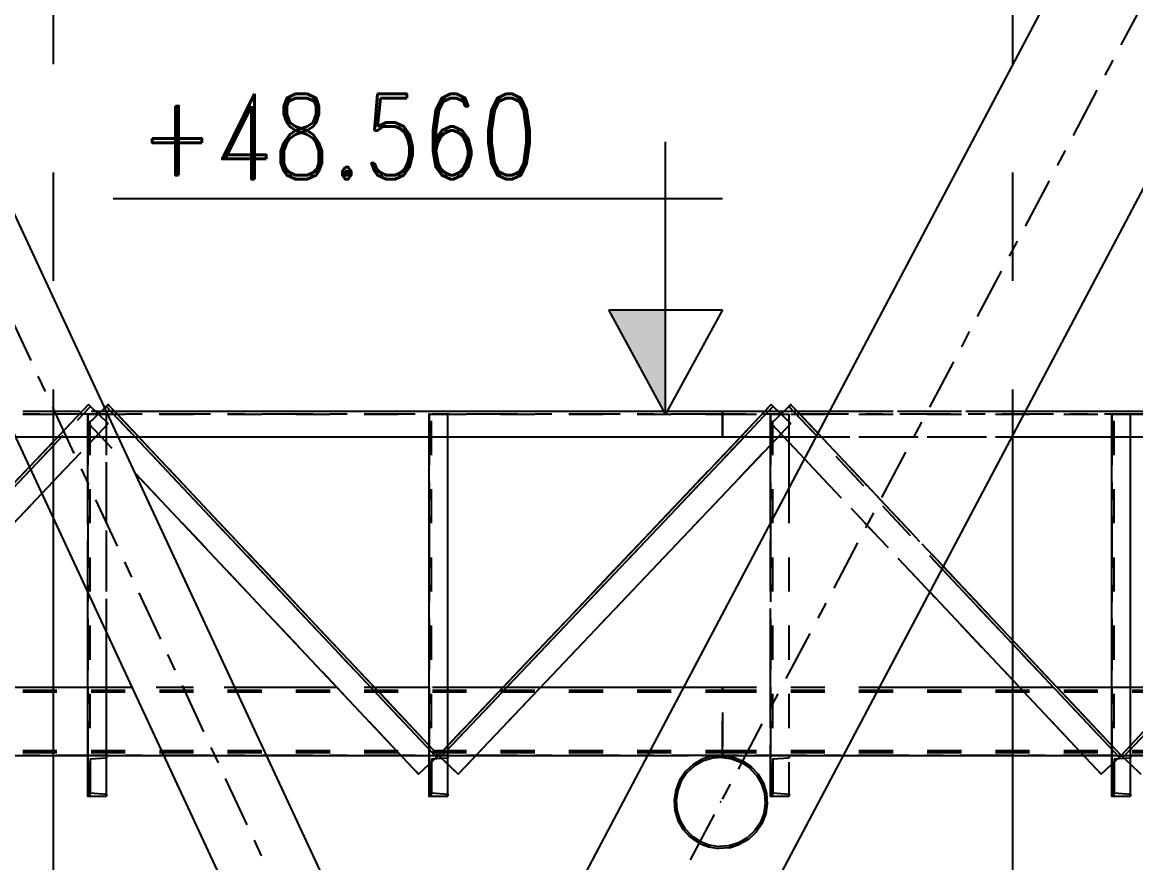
# Model space of a CAD drawing. Header units: millimetres. Extents: x 2368 to 8313, y 7493 to 11698.
# Drawn here: x 6092.7 to 6158, y 11267.1 to 11316.4 of the extents above; entities that cross this region are included whole.
import ezdxf
from ezdxf.enums import TextEntityAlignment as Align

# ---------------------------------------------------------------- set-up
doc = ezdxf.new("R2010")
doc.units = ezdxf.units.MM
for name, pattern in [('CENTER', [50.8, 31.75, -6.35, 6.35, -6.35]), ('XKITLINE00', [0]), ('XKITLINE02', [4, 2, -2]), ('XKITLINE03', [6, 3, -1, 1, -1])]:
    doc.linetypes.add(name, pattern=pattern)
doc.layers.add('3', color=120, linetype='Continuous')
doc.styles.add('ROMAND', font='romand.shx')
doc.styles.add('ROMANS', font='romans.shx')
doc.dimstyles.new('MD300', dxfattribs={"dimtxt": 2.5, "dimasz": 2.5, "dimexe": 1, "dimexo": 1, "dimgap": 0.5, "dimtad": 1, "dimdec": 1, "dimlfac": 50, "dimrnd": 0.5, "dimdsep": 46, "dimtxsty": 'ROMANS', "dimcen": 1, "dimclrd": 146, "dimclre": 146, "dimclrt": 30, "dimadec": 1, "dimazin": 2, "dimtfac": 1, "dimtdec": 1, "dimtmove": 0, "dimatfit": 1, "dimfxl": 1, "dimtolj": 1, "dimtzin": 0, "dimlwd": -1, "dimlwe": -1, "dimarcsym": 0})

# ---------------------------------------------------------------- blocks, each defined once
blk = doc.blocks.new('*D37')
at = {"color": 146, "transparency": 16777216}
for p, q in [((6544.584, 11276.27), (6544.584, 10979.265)), ((5216.588, 11053.98), (5216.588, 10979.265)), ((5219.088, 10980.265), (6542.084, 10980.265))]:
    blk.add_line(p, q, dxfattribs=at)
for points in [[(5219.088, 10980.681), (5219.088, 10979.848), (5216.588, 10980.265)], [(6542.084, 10980.681), (6542.084, 10979.848), (6544.584, 10980.265)]]:
    blk.add_solid(points, dxfattribs=at)
at = {"layer": 'Defpoints', "color": 0, "transparency": 16777216}
for p in [(6544.584, 11277.27), (5216.588, 11054.98), (6544.584, 10980.265)]:
    blk.add_point(p, dxfattribs=at)
at = {"color": 30, "transparency": 16777216, "insert": (5880.586, 10982.015), "char_height": 2.5, "attachment_point": 5, "style": 'ROMANS'}
blk.add_mtext('\\A1;66400', dxfattribs=at)
blk = doc.blocks.new('*D38')
at = {"color": 146, "transparency": 16777216}
for p, q in [((3888.584, 11276.27), (3888.584, 10968.162)), ((6544.588, 11276.271), (6544.588, 10968.162)), ((6542.088, 10969.162), (3891.084, 10969.162))]:
    blk.add_line(p, q, dxfattribs=at)
for points in [[(3891.084, 10969.579), (3891.084, 10968.745), (3888.584, 10969.162)], [(6542.088, 10969.579), (6542.088, 10968.745), (6544.588, 10969.162)]]:
    blk.add_solid(points, dxfattribs=at)
at = {"layer": 'Defpoints', "color": 0, "transparency": 16777216}
for p in [(3888.584, 11277.27), (6544.588, 11277.271), (3888.584, 10969.162)]:
    blk.add_point(p, dxfattribs=at)
at = {"color": 30, "transparency": 16777216, "insert": (5216.586, 10970.912), "char_height": 2.5, "attachment_point": 5, "style": 'ROMANS'}
blk.add_mtext('\\A1;132800', dxfattribs=at)

msp = doc.modelspace()

# ---------------------------------------------------------------- linework, layer by layer
at = {"color": 6, "linetype": 'CENTER'}
for p, q in [((6094.5882, 10907.5139), (6094.5882, 11495.735)), ((6150.7882, 10907.5139), (6150.7882, 11495.735))]:
    msp.add_line(p, q, dxfattribs=at)
at = {"color": 8, "linetype": 'XKITLINE03'}
for p, q in [((6118.5882, 11242.1507), (6036.5882, 11418.2997)), ((6118.5882, 11242.1507), (6036.5882, 11418.2997)), ((6200.5882, 11397.261), (6036.5882, 11087.0404)), ((6200.5881, 11397.261), (6036.5882, 11087.0404))]:
    msp.add_line(p, q, dxfattribs=at)
at = {"color": 8, "linetype": 'XKITLINE00'}
for p, q in [((6050.3035, 11395.2958), (6114.5896, 11257.1991)), ((6045.3498, 11393.0198), (6109.6358, 11254.9231)), ((6181.6603, 11372.3187), (6119.518, 11254.7711)), ((6190.6538, 11367.6076), (6056.3689, 11113.5958))]:
    msp.add_line(p, q, dxfattribs=at)
at = {"color": 1, "linetype": 'XKITLINE03'}
for p, q in [((6077.1383, 11273.4162), (6096.6282, 11293.9667)), ((6096.6282, 11293.9667), (6077.1383, 11273.4162)), ((6097.7909, 11293.9644), (6117.1383, 11273.4162)), ((6117.1383, 11273.4162), (6097.7909, 11293.9644)), ((6117.1383, 11273.4162), (6136.6282, 11293.9667)), ((6136.6282, 11293.9667), (6117.1383, 11273.4162)), ((6137.7909, 11293.9644), (6157.1383, 11273.4162)), ((6157.1383, 11273.4162), (6137.7909, 11293.9644)), ((6176.6282, 11293.9667), (6157.1383, 11273.4162)), ((6133.777, 11293.4162), (5796.7808, 11293.4162)), ((6133.777, 11293.4162), (5796.7808, 11293.4162)), ((6096.5883, 11271.0162), (6096.5883, 11293.4162)), ((6096.5883, 11293.4162), (6096.5883, 11271.0162)), ((6116.5883, 11271.0162), (6116.5883, 11293.4162)), ((6116.5883, 11293.4162), (6116.5883, 11271.0162)), ((6273.1666, 11293.4162), (6133.777, 11293.4162)), ((6136.5883, 11271.0162), (6136.5883, 11293.4162)), ((6136.5883, 11293.4162), (6136.5883, 11271.0162)), ((6156.5883, 11271.0162), (6156.5883, 11293.4162)), ((6156.5883, 11293.4162), (6156.5883, 11271.0162)), ((5796.7808, 11273.4162), (6133.7769, 11273.4162)), ((6133.777, 11273.4162), (5796.7808, 11273.4162)), ((6096.5883, 11273.4162), (6096.5883, 11273.4162)), ((6116.5883, 11273.4162), (6116.5883, 11273.4162)), ((6133.777, 11273.4162), (6270.7113, 11273.4162)), ((6270.7109, 11273.4162), (6133.777, 11273.4162)), ((6136.5883, 11273.4162), (6136.5883, 11273.4162)), ((6156.5883, 11273.4162), (6156.5883, 11273.4162)), ((6133.6747, 11270.6881), (6133.6746, 11270.6881))]:
    msp.add_line(p, q, dxfattribs=at)
at = {"color": 3, "linetype": 'XKITLINE02'}
for p, q in [((6077.1383, 11273.4162), (6096.6282, 11293.9667)), ((6093.1619, 11290.3117), (6096.6282, 11293.9667)), ((6096.626, 11292.8676), (6097.7909, 11293.9644)), ((6096.6282, 11293.9667), (6097.7891, 11292.8657)), ((6096.6282, 11293.9667), (6097.7892, 11292.8657)), ((6097.6744, 11293.8547), (6097.7909, 11293.9644)), ((6097.7909, 11293.9644), (6117.1383, 11273.4162)), ((6117.1383, 11273.4162), (6136.6282, 11293.9667)), ((6136.626, 11292.8676), (6137.7909, 11293.9644)), ((6136.6282, 11293.9667), (6136.7443, 11293.8566)), ((6136.6282, 11293.9667), (6137.7892, 11292.8657)), ((6137.6744, 11293.8547), (6137.7909, 11293.9644)), ((6137.7909, 11293.9644), (6157.1383, 11273.4162)), ((5796.7808, 11293.5862), (6133.777, 11293.5862)), ((5796.7808, 11293.4162), (6133.777, 11293.4162)), ((5796.7808, 11293.4162), (6133.777, 11293.4162)), ((6058.147, 11293.5862), (6097.6509, 11293.5862)), ((6077.2544, 11273.3061), (6096.7443, 11293.8566)), ((6093.2345, 11290.1558), (6096.7443, 11293.8566)), ((6096.5883, 11282.9513), (6096.5883, 11293.4162)), ((6096.5883, 11293.4162), (6097.6883, 11293.4162)), ((6096.5883, 11293.4162), (6097.6883, 11293.4162)), ((6096.5883, 11271.0162), (6096.5883, 11293.4162)), ((6096.626, 11292.8676), (6097.5711, 11293.7575)), ((6096.7283, 11271.0162), (6096.7283, 11293.4162)), ((6096.7283, 11271.0162), (6096.7283, 11293.4162)), ((6097.6744, 11293.8547), (6117.0218, 11273.3065)), ((6097.6883, 11280.5884), (6097.6883, 11293.4162)), ((6097.6883, 11271.0162), (6097.6883, 11293.4162)), ((6097.9272, 11293.5862), (6099.3396, 11292.0862)), ((6098.147, 11293.5862), (6099.5593, 11292.0862)), ((6116.5883, 11292.0862), (6116.5883, 11293.4162)), ((6116.5883, 11293.4162), (6117.6883, 11293.4162)), ((6116.5883, 11293.4162), (6117.6883, 11293.4162)), ((6116.5883, 11271.0162), (6116.5883, 11293.4162)), ((6116.7283, 11271.0162), (6116.7283, 11293.4162)), ((6116.7283, 11271.0162), (6116.7283, 11293.4162)), ((6117.2544, 11273.3061), (6136.7443, 11293.8566)), ((6117.6883, 11292.0862), (6117.6883, 11293.4162)), ((6117.6883, 11271.0162), (6117.6883, 11293.4162)), ((6133.777, 11293.5862), (6169.3082, 11293.5862)), ((6133.777, 11293.5862), (6133.777, 11292.0862)), ((6133.777, 11292.0862), (6133.777, 11293.5862)), ((6133.777, 11292.0862), (6133.777, 11293.5862)), ((6133.777, 11293.5862), (6133.777, 11292.0862)), ((6133.777, 11292.0862), (6133.777, 11293.5862)), ((6133.777, 11293.5862), (6133.777, 11293.5862)), ((6133.777, 11293.5862), (6169.3082, 11293.5862)), ((6133.777, 11292.0862), (6133.777, 11293.5862)), ((6133.777, 11293.4162), (6270.5499, 11293.4162)), ((6133.777, 11293.4162), (6133.777, 11292.0862)), ((6133.777, 11293.4162), (6133.777, 11292.0862)), ((6133.777, 11293.4162), (6133.777, 11292.0862)), ((6133.777, 11293.4162), (6133.777, 11293.4162)), ((6133.777, 11293.4162), (6165.3082, 11293.4162)), ((6133.777, 11293.4162), (6133.777, 11292.0862)), ((6134.8448, 11292.0862), (6136.2673, 11293.5862)), ((6135.0653, 11292.0862), (6136.4879, 11293.5862)), ((6136.5883, 11292.0862), (6136.5883, 11293.4162)), ((6136.5883, 11293.4162), (6137.6883, 11293.4162)), ((6136.5883, 11293.4162), (6137.6883, 11293.4162)), ((6136.5883, 11271.0162), (6136.5883, 11293.4162)), ((6136.626, 11292.8676), (6137.3892, 11293.5862)), ((6136.7283, 11271.0162), (6136.7283, 11293.4162)), ((6136.7283, 11271.0162), (6136.7283, 11293.4162)), ((6137.0294, 11293.5862), (6137.7891, 11292.8657)), ((6137.6744, 11293.8547), (6157.0218, 11273.3065)), ((6137.6883, 11292.0862), (6137.6883, 11293.4162)), ((6137.6883, 11271.0162), (6137.6883, 11293.4162)), ((6137.9272, 11293.5862), (6146.6336, 11284.3395)), ((6138.147, 11293.5862), (6146.7126, 11284.4889)), ((6140.0379, 11293.5862), (6151.5219, 11293.5862)), ((6156.5883, 11292.0862), (6156.5883, 11293.4162)), ((6156.5883, 11293.4162), (6157.6883, 11293.4162)), ((6156.5883, 11293.4162), (6157.6883, 11293.4162)), ((6156.5883, 11271.0162), (6156.5883, 11293.4162)), ((6156.7283, 11271.0162), (6156.7283, 11293.4162)), ((6156.7283, 11271.0162), (6156.7283, 11293.4162)), ((6157.2544, 11273.3061), (6176.7443, 11293.8566)), ((6157.6883, 11293.4162), (6169.0318, 11293.4162)), ((6157.6883, 11292.0862), (6157.6883, 11293.4162)), ((6157.6883, 11271.0162), (6157.6883, 11293.4162)), ((6078.2992, 11272.3152), (6097.7892, 11292.8657)), ((6093.8879, 11288.7521), (6097.7891, 11292.8657)), ((6096.626, 11292.8676), (6099.3147, 11290.012)), ((6096.626, 11292.8676), (6115.9734, 11272.3194)), ((6118.2992, 11272.3152), (6137.7892, 11292.8657)), ((6136.5883, 11291.5995), (6137.7891, 11292.8657)), ((6136.626, 11292.8676), (6137.6883, 11291.7394)), ((6136.626, 11292.8676), (6155.9734, 11272.3194)), ((5796.7808, 11292.0862), (6133.777, 11292.0862)), ((5934.8447, 11292.0862), (6098.3491, 11292.0862)), ((6133.777, 11292.0862), (6270.5621, 11292.0862)), ((6133.777, 11292.0862), (6169.3082, 11292.0862)), ((6133.777, 11292.0862), (6169.3082, 11292.0862)), ((6139.2449, 11292.0862), (6150.729, 11292.0862)), ((6138.5677, 11290.8053), (6145.9224, 11282.9942)), ((6137.6883, 11271.0162), (6137.6883, 11289.1417)), ((6136.5883, 11271.0162), (6136.5883, 11287.0609)), ((5796.7808, 11277.4162), (6133.777, 11277.4162)), ((5796.7808, 11277.2462), (6133.7769, 11277.2462)), ((5796.7808, 11277.2462), (6133.777, 11277.2462)), ((5796.7808, 11277.1398), (6133.7769, 11277.1398)), ((5796.7808, 11277.1398), (6133.777, 11277.1398)), ((6080.9318, 11277.4162), (6097.6883, 11277.4162)), ((6096.5883, 11277.4162), (6105.1782, 11277.4162)), ((6105.1782, 11277.4162), (6113.372, 11277.4162)), ((6113.372, 11277.4162), (6117.6883, 11277.4162)), ((6117.6883, 11277.4162), (6123.137, 11277.4162)), ((6123.137, 11277.4162), (6133.7769, 11277.4162)), ((6133.7769, 11273.4162), (6133.7769, 11277.4162)), ((6133.777, 11273.4162), (6133.777, 11277.4162)), ((6133.777, 11277.4162), (6157.6883, 11277.4162)), ((6133.777, 11277.4162), (6142.9736, 11277.4162)), ((6133.777, 11277.4162), (6270.7109, 11277.4162)), ((6133.777, 11277.4162), (6133.777, 11277.2462)), ((6133.777, 11273.4162), (6133.777, 11277.4162)), ((6133.777, 11277.1398), (6133.777, 11277.4162)), ((6133.777, 11273.4162), (6133.777, 11277.4162)), ((6133.777, 11277.2462), (6270.7113, 11277.2462)), ((6133.777, 11277.2462), (6270.7109, 11277.2462)), ((6133.777, 11277.2462), (6133.777, 11277.1398)), ((6133.777, 11277.1398), (6270.7113, 11277.1398)), ((6133.777, 11277.1398), (6270.7109, 11277.1398)), ((6151.1744, 11277.4162), (6153.372, 11277.4162)), ((6156.5883, 11277.4162), (6192.7835, 11277.4162)), ((6157.1383, 11273.4162), (6160.9319, 11277.4162)), ((6133.7769, 11275.9348), (6133.7769, 11273.4162)), ((6133.777, 11275.9349), (6133.777, 11273.4162)), ((5796.7808, 11273.6926), (6133.7769, 11273.6926)), ((5796.7808, 11273.6926), (6133.777, 11273.6926)), ((6116.5883, 11273.7669), (6116.5883, 11274.0003)), ((6117.6883, 11273.7636), (6117.6883, 11273.9961)), ((6133.777, 11273.6926), (6270.7113, 11273.6926)), ((6133.777, 11273.6926), (6270.7109, 11273.6926)), ((6133.777, 11273.6926), (6133.777, 11273.5862)), ((6156.5883, 11273.7669), (6156.5883, 11274.0003)), ((5796.7808, 11273.5862), (6133.7769, 11273.5862)), ((5796.7808, 11273.5862), (6133.777, 11273.5862)), ((5796.7808, 11273.4162), (6133.777, 11273.4162)), ((5816.5883, 11273.4162), (6133.7769, 11273.4162)), ((6096.5883, 11273.4162), (6097.6883, 11273.4162)), ((6096.5883, 11273.4162), (6097.6883, 11273.4162)), ((6096.5883, 11273.4162), (6096.5883, 11271.0162)), ((6096.5883, 11273.4162), (6096.5883, 11271.0162)), ((6096.7283, 11273.2034), (6097.6883, 11273.2802)), ((6096.7283, 11273.2034), (6096.7283, 11271.229)), ((6096.7283, 11273.2034), (6096.7283, 11271.229)), ((6097.6883, 11273.4162), (6097.6883, 11273.2802)), ((6097.6883, 11273.4162), (6097.6883, 11273.2802)), ((6101.027, 11273.4162), (6107.0403, 11273.4162)), ((6114.9406, 11273.4162), (6119.3434, 11273.4162)), ((6115.9734, 11272.3194), (6117.1383, 11273.4162)), ((6116.5883, 11272.8983), (6117.1383, 11273.4162)), ((6116.5883, 11273.4162), (6117.6883, 11273.4162)), ((6116.5883, 11273.4162), (6116.5883, 11271.0162)), ((6116.5883, 11273.4162), (6116.5883, 11271.0162)), ((6116.7283, 11273.2034), (6117.6883, 11273.2802)), ((6116.7283, 11273.2034), (6116.7283, 11271.229)), ((6116.7283, 11273.2034), (6116.7283, 11271.229)), ((6117.1383, 11273.4162), (6118.2992, 11272.3152)), ((6117.2544, 11273.3061), (6117.6883, 11272.8946)), ((6117.6883, 11273.4162), (6117.6883, 11273.2802)), ((6117.6883, 11273.4162), (6117.6883, 11273.2802)), ((6132.5832, 11273.1904), (6132.0537, 11272.8848)), ((6132.5832, 11273.1904), (6132.0538, 11272.8848)), ((6132.6312, 11273.0804), (6132.125, 11272.7883)), ((6132.6312, 11273.0804), (6132.125, 11272.7883)), ((6133.1674, 11273.3706), (6132.5832, 11273.1904)), ((6133.1674, 11273.3706), (6132.5832, 11273.1904)), ((6133.1897, 11273.2527), (6132.6312, 11273.0804)), ((6133.1897, 11273.2527), (6132.6312, 11273.0804)), ((6133.1674, 11273.3706), (6133.777, 11273.4162)), ((6133.777, 11273.4162), (6133.1674, 11273.3706)), ((6133.7725, 11273.2963), (6133.1897, 11273.2527)), ((6133.7725, 11273.2963), (6133.1897, 11273.2527)), ((6133.7725, 11273.2963), (6134.3504, 11273.2091)), ((6134.3093, 11273.2153), (6133.7725, 11273.2963)), ((6133.777, 11273.5862), (6270.7113, 11273.5862)), ((6133.777, 11273.5862), (6270.7109, 11273.5862)), ((6133.777, 11273.5862), (6133.777, 11273.4162)), ((6133.777, 11273.4162), (6140.8589, 11273.4162)), ((6133.777, 11273.4162), (6270.7109, 11273.4162)), ((6133.777, 11273.4162), (6134.3815, 11273.325)), ((6133.777, 11273.4162), (6134.3815, 11273.325)), ((6134.3684, 11273.327), (6134.3093, 11273.2153)), ((6134.3684, 11273.327), (6134.3093, 11273.2153)), ((6134.3093, 11273.2153), (6134.3433, 11273.2102)), ((6134.3684, 11273.327), (6134.3094, 11273.2153)), ((6134.3684, 11273.327), (6134.3094, 11273.2153)), ((6134.3504, 11273.2091), (6134.3433, 11273.2102)), ((6134.3504, 11273.2091), (6134.8944, 11272.9955)), ((6134.3504, 11273.2091), (6134.4729, 11273.161)), ((6134.3815, 11273.325), (6134.529, 11273.2671)), ((6134.3815, 11273.325), (6134.9505, 11273.1016)), ((6134.4729, 11273.161), (6134.8945, 11272.9955)), ((6134.529, 11273.2671), (6134.9506, 11273.1016)), ((6134.6805, 11273.2076), (6134.6244, 11273.1015)), ((6134.6804, 11273.2076), (6134.6244, 11273.1015)), ((6134.6883, 11273.2046), (6134.6322, 11273.0985)), ((6134.6883, 11273.2046), (6134.6322, 11273.0985)), ((6134.6882, 11273.2046), (6134.6322, 11273.0985)), ((6134.6882, 11273.2046), (6134.6322, 11273.0985)), ((6134.9505, 11273.1016), (6135.4556, 11272.7572)), ((6134.9506, 11273.1016), (6135.3247, 11272.8465)), ((6136.5883, 11273.4162), (6137.6883, 11273.4162)), ((6136.5883, 11273.4162), (6136.5883, 11271.0162)), ((6136.5883, 11273.4162), (6136.5883, 11271.0162)), ((6136.7283, 11273.2034), (6137.6883, 11273.2802)), ((6136.7283, 11273.2034), (6136.7283, 11271.229)), ((6136.7283, 11273.2034), (6136.7283, 11271.229)), ((6137.6883, 11273.4162), (6137.6883, 11273.2802)), ((6137.6883, 11273.4162), (6137.6883, 11273.2802)), ((6154.9406, 11273.4162), (6270.7113, 11273.4162)), ((6154.9406, 11273.4162), (6157.6883, 11273.4162)), ((6155.9734, 11272.3194), (6157.1383, 11273.4162)), ((6156.5883, 11272.8983), (6157.1383, 11273.4162)), ((6156.5883, 11273.4162), (6157.6883, 11273.4162)), ((6156.5883, 11273.4162), (6156.5883, 11271.0162)), ((6156.5883, 11273.4162), (6156.5883, 11271.0162)), ((6156.7283, 11273.2034), (6157.6883, 11273.2802)), ((6156.7283, 11273.2034), (6156.7283, 11271.229)), ((6156.7283, 11273.2034), (6156.7283, 11271.229)), ((6157.1383, 11273.4162), (6157.6883, 11272.8946)), ((6157.6883, 11273.4162), (6157.6883, 11273.2802)), ((6157.6883, 11273.4162), (6157.6883, 11273.2802)), ((6131.6055, 11272.4691), (6131.2611, 11271.964)), ((6131.6056, 11272.4691), (6131.2612, 11271.964)), ((6131.6965, 11272.3908), (6131.3672, 11271.9079)), ((6131.6965, 11272.3908), (6131.3672, 11271.9079)), ((6132.0537, 11272.8848), (6131.6055, 11272.4691)), ((6132.0538, 11272.8848), (6131.6056, 11272.4691)), ((6132.125, 11272.7883), (6131.6965, 11272.3908)), ((6132.125, 11272.7883), (6131.6965, 11272.3908)), ((6134.8944, 11272.9955), (6135.3773, 11272.6662)), ((6134.8945, 11272.9955), (6135.2686, 11272.7404)), ((6135.1833, 11272.9428), (6135.1272, 11272.8368)), ((6135.1833, 11272.9428), (6135.1272, 11272.8368)), ((6135.1833, 11272.9428), (6135.1273, 11272.8368)), ((6135.1833, 11272.9428), (6135.1273, 11272.8368)), ((6135.1902, 11272.9381), (6135.1341, 11272.832)), ((6135.1903, 11272.9381), (6135.1342, 11272.832)), ((6135.2686, 11272.7404), (6135.3773, 11272.6662)), ((6135.3247, 11272.8465), (6135.4556, 11272.7572)), ((6135.3773, 11272.6662), (6135.4056, 11272.6358)), ((6135.3773, 11272.6662), (6135.3996, 11272.6422)), ((6135.3996, 11272.6422), (6135.4056, 11272.6358)), ((6135.4646, 11272.7475), (6135.4056, 11272.6358)), ((6135.4646, 11272.7475), (6135.4056, 11272.6358)), ((6135.4646, 11272.7475), (6135.4056, 11272.6358)), ((6135.4646, 11272.7475), (6135.4056, 11272.6358)), ((6135.4056, 11272.6358), (6135.7748, 11272.2377)), ((6135.4056, 11272.6358), (6135.4056, 11272.6358)), ((6135.4056, 11272.6358), (6135.7748, 11272.2377)), ((6135.4056, 11272.6358), (6135.4056, 11272.6358)), ((6135.4556, 11272.7572), (6135.4646, 11272.7475)), ((6135.4556, 11272.7572), (6135.4646, 11272.7475)), ((6135.4646, 11272.7475), (6135.4646, 11272.7475)), ((6135.4646, 11272.7475), (6135.8714, 11272.309)), ((6135.4646, 11272.7475), (6135.4646, 11272.7475)), ((6135.4646, 11272.7475), (6135.8713, 11272.309)), ((6131.2611, 11271.964), (6131.0377, 11271.395)), ((6131.2612, 11271.964), (6131.0377, 11271.395)), ((6131.3672, 11271.9079), (6131.1536, 11271.3639)), ((6131.3672, 11271.9079), (6131.1537, 11271.3639)), ((6135.7748, 11272.2377), (6136.067, 11271.7316)), ((6135.7748, 11272.2377), (6136.067, 11271.7316)), ((6135.8713, 11272.309), (6136.177, 11271.7795)), ((6135.8714, 11272.309), (6136.177, 11271.7795)), ((6136.067, 11271.7316), (6136.2392, 11271.1731)), ((6136.067, 11271.7316), (6136.2392, 11271.1731)), ((6136.177, 11271.7795), (6136.3571, 11271.1953)), ((6136.177, 11271.7795), (6136.3571, 11271.1953)), ((6096.7283, 11271.229), (6097.6883, 11271.1522)), ((6097.6883, 11271.1522), (6097.6883, 11271.0162)), ((6097.6883, 11271.1522), (6097.6883, 11271.0162)), ((6116.7283, 11271.229), (6117.6883, 11271.1522)), ((6117.6883, 11271.1522), (6117.6883, 11271.0162)), ((6117.6883, 11271.1522), (6117.6883, 11271.0162)), ((6131.0377, 11271.395), (6130.9465, 11270.7905)), ((6131.0377, 11271.395), (6130.9466, 11270.7905)), ((6131.1536, 11271.3639), (6131.0665, 11270.786)), ((6131.1537, 11271.3639), (6131.0665, 11270.786)), ((6136.2392, 11271.1731), (6136.2828, 11270.5902)), ((6136.2392, 11271.1731), (6136.2828, 11270.5902)), ((6136.3571, 11271.1953), (6136.4027, 11270.5857)), ((6136.3571, 11271.1953), (6136.4027, 11270.5857)), ((6136.7283, 11271.229), (6137.6883, 11271.1522)), ((6137.6883, 11271.1522), (6137.6883, 11271.0162)), ((6137.6883, 11271.1522), (6137.6883, 11271.0162)), ((6156.7283, 11271.229), (6157.6883, 11271.1522)), ((6157.6883, 11271.1522), (6157.6883, 11271.0162)), ((6157.6883, 11271.1522), (6157.6883, 11271.0162)), ((6096.5883, 11271.0162), (6097.6883, 11271.0162)), ((6096.5883, 11271.0162), (6097.6883, 11271.0162)), ((6116.5883, 11271.0162), (6117.6883, 11271.0162)), ((6116.5883, 11271.0162), (6117.6883, 11271.0162)), ((6130.9465, 11270.7905), (6130.9922, 11270.1809)), ((6130.9466, 11270.7905), (6130.9922, 11270.1809)), ((6131.0665, 11270.786), (6131.1101, 11270.2032)), ((6131.0665, 11270.786), (6131.1101, 11270.2032)), ((6136.2828, 11270.5902), (6136.1956, 11270.0123)), ((6136.2828, 11270.5902), (6136.1956, 11270.0123)), ((6136.4027, 11270.5857), (6136.3115, 11269.9812)), ((6136.4027, 11270.5857), (6136.3115, 11269.9812)), ((6136.5883, 11271.0162), (6137.6883, 11271.0162)), ((6136.5883, 11271.0162), (6137.6883, 11271.0162)), ((6136.5883, 11271.0162), (6137.6883, 11271.0162)), ((6156.5883, 11271.0162), (6157.6883, 11271.0162)), ((6156.5883, 11271.0162), (6157.6883, 11271.0162)), ((6130.9922, 11270.1809), (6131.1723, 11269.5967)), ((6130.9922, 11270.1809), (6131.1723, 11269.5967)), ((6131.1101, 11270.2032), (6131.2823, 11269.6447)), ((6131.1101, 11270.2032), (6131.2823, 11269.6447)), ((6136.1956, 11270.0123), (6135.982, 11269.4683)), ((6136.1956, 11270.0123), (6135.9821, 11269.4683)), ((6136.3115, 11269.9812), (6136.0881, 11269.4122)), ((6136.3115, 11269.9812), (6136.0881, 11269.4122)), ((6131.1723, 11269.5967), (6131.4779, 11269.0672)), ((6131.1723, 11269.5967), (6131.4779, 11269.0672)), ((6131.2823, 11269.6447), (6131.5744, 11269.1385)), ((6131.2823, 11269.6447), (6131.5745, 11269.1385)), ((6131.5744, 11269.1385), (6131.9437, 11268.7405)), ((6131.5745, 11269.1385), (6131.9437, 11268.7405)), ((6135.982, 11269.4683), (6135.6527, 11268.9854)), ((6135.9821, 11269.4683), (6135.6528, 11268.9854)), ((6136.0881, 11269.4122), (6135.7437, 11268.9071)), ((6136.0881, 11269.4122), (6135.7437, 11268.9071)), ((6131.4779, 11269.0672), (6131.8846, 11268.6288)), ((6131.4779, 11269.0672), (6131.8847, 11268.6288)), ((6131.9437, 11268.7405), (6131.8846, 11268.6288)), ((6131.9437, 11268.7405), (6131.8846, 11268.6288)), ((6131.8846, 11268.6288), (6131.8936, 11268.619)), ((6131.8846, 11268.6288), (6131.8846, 11268.6288)), ((6131.9437, 11268.7405), (6131.8847, 11268.6288)), ((6131.9437, 11268.7405), (6131.8847, 11268.6288)), ((6131.8847, 11268.6288), (6131.8847, 11268.6288)), ((6131.8847, 11268.6288), (6131.8937, 11268.619)), ((6131.8936, 11268.619), (6132.3987, 11268.2746)), ((6131.8937, 11268.619), (6132.0246, 11268.5298)), ((6131.9437, 11268.7405), (6131.972, 11268.71)), ((6131.9437, 11268.7405), (6131.9437, 11268.7405)), ((6131.9437, 11268.7405), (6131.9437, 11268.7405)), ((6131.9437, 11268.7405), (6131.9497, 11268.734)), ((6131.9497, 11268.734), (6131.9719, 11268.71)), ((6131.9719, 11268.71), (6132.4548, 11268.3807)), ((6131.972, 11268.71), (6132.0807, 11268.6358)), ((6132.0246, 11268.5298), (6132.1659, 11268.4334)), ((6132.0807, 11268.6358), (6132.4548, 11268.3807)), ((6132.2151, 11268.5442), (6132.159, 11268.4381)), ((6132.2151, 11268.5442), (6132.159, 11268.4381)), ((6132.222, 11268.5395), (6132.1659, 11268.4334)), ((6132.222, 11268.5395), (6132.1659, 11268.4334)), ((6132.222, 11268.5395), (6132.1659, 11268.4334)), ((6132.222, 11268.5395), (6132.1659, 11268.4334)), ((6135.2243, 11268.5879), (6134.7181, 11268.2958)), ((6135.2243, 11268.5879), (6134.7181, 11268.2958)), ((6135.2955, 11268.4914), (6134.766, 11268.1858)), ((6135.2955, 11268.4914), (6134.7661, 11268.1858)), ((6135.6527, 11268.9854), (6135.2243, 11268.5879)), ((6135.6528, 11268.9854), (6135.2243, 11268.5879)), ((6135.7437, 11268.9071), (6135.2955, 11268.4914)), ((6135.7437, 11268.9071), (6135.2955, 11268.4914)), ((6132.1659, 11268.4334), (6132.3987, 11268.2746)), ((6132.3987, 11268.2746), (6132.9678, 11268.0512)), ((6132.3987, 11268.2746), (6132.8203, 11268.1091)), ((6132.4548, 11268.3807), (6132.8763, 11268.2152)), ((6132.4548, 11268.3807), (6132.9988, 11268.1671)), ((6132.7171, 11268.2777), (6132.661, 11268.1716)), ((6132.7171, 11268.2777), (6132.661, 11268.1716)), ((6132.7171, 11268.2777), (6132.661, 11268.1716)), ((6132.7171, 11268.2777), (6132.661, 11268.1716)), ((6132.7249, 11268.2747), (6132.6688, 11268.1686)), ((6132.7249, 11268.2747), (6132.6688, 11268.1686)), ((6132.8203, 11268.1091), (6132.9678, 11268.0512)), ((6132.8763, 11268.2152), (6132.9989, 11268.1671)), ((6132.9678, 11268.0512), (6133.5723, 11267.96)), ((6132.9678, 11268.0512), (6133.5722, 11267.96)), ((6133.0399, 11268.1609), (6132.9809, 11268.0492)), ((6133.0399, 11268.1609), (6132.9809, 11268.0492)), ((6133.0399, 11268.1609), (6132.9809, 11268.0492)), ((6133.0399, 11268.1609), (6132.9809, 11268.0492)), ((6133.0059, 11268.166), (6132.9988, 11268.1671)), ((6132.9989, 11268.1671), (6133.5768, 11268.0799)), ((6133.0059, 11268.166), (6133.5767, 11268.0799)), ((6134.1819, 11268.0056), (6133.5722, 11267.96)), ((6134.1819, 11268.0056), (6133.5723, 11267.96)), ((6134.1596, 11268.1236), (6133.5767, 11268.0799)), ((6134.1596, 11268.1236), (6133.5768, 11268.0799)), ((6134.1596, 11268.1236), (6134.7181, 11268.2958)), ((6134.7181, 11268.2958), (6134.1596, 11268.1236)), ((6134.1819, 11268.0056), (6134.766, 11268.1858)), ((6134.7661, 11268.1858), (6134.1819, 11268.0056))]:
    msp.add_line(p, q, dxfattribs=at)
at = {"color": 7, "linetype": 'XKITLINE00'}
for p, q in [((6097.7909, 11293.9644), (6097.6744, 11293.8547)), ((6097.7909, 11293.9644), (6098.147, 11293.5862)), ((6136.2673, 11293.5862), (6136.6282, 11293.9667)), ((6136.6282, 11293.9667), (6137.0294, 11293.5862)), ((6137.7909, 11293.9644), (6137.6744, 11293.8547)), ((6137.7909, 11293.9644), (6138.147, 11293.5862)), ((6097.5711, 11293.7575), (6097.6744, 11293.8547)), ((6097.6509, 11293.5862), (6133.777, 11293.5862)), ((6097.6744, 11293.8547), (6097.9272, 11293.5862)), ((6133.777, 11293.5862), (6133.777, 11292.0862)), ((6133.777, 11293.5862), (6140.0379, 11293.5862)), ((6133.777, 11293.5862), (6133.777, 11292.0862)), ((6136.4879, 11293.5862), (6136.7443, 11293.8566)), ((6137.3892, 11293.5862), (6137.6744, 11293.8547)), ((6137.6744, 11293.8547), (6137.9272, 11293.5862)), ((6151.5219, 11293.5862), (6165.3075, 11293.5862)), ((6098.3491, 11292.0862), (6133.777, 11292.0862)), ((6099.3396, 11292.0862), (6117.0218, 11273.3065)), ((6099.5593, 11292.0862), (6117.1383, 11273.4162)), ((6116.5883, 11274.0003), (6116.5883, 11292.0862)), ((6117.1383, 11273.4162), (6134.8448, 11292.0862)), ((6117.2544, 11273.3061), (6135.0653, 11292.0862)), ((6117.6883, 11273.9961), (6117.6883, 11292.0862)), ((6133.777, 11292.0862), (6139.2449, 11292.0862)), ((6136.5883, 11287.0609), (6136.5883, 11292.0862)), ((6137.6883, 11289.1417), (6137.6883, 11292.0862)), ((6150.729, 11292.0862), (6165.3076, 11292.0862)), ((6156.5883, 11274.0003), (6156.5883, 11292.0862)), ((6157.6883, 11271.0162), (6157.6883, 11292.0862)), ((6118.2992, 11272.3152), (6136.5883, 11291.5995)), ((6137.6883, 11291.7394), (6138.5677, 11290.8053)), ((6077.1383, 11273.4162), (6093.1619, 11290.3117)), ((6077.2544, 11273.3061), (6093.2345, 11290.1558)), ((6099.3147, 11290.012), (6115.9734, 11272.3194)), ((6078.2992, 11272.3152), (6093.8879, 11288.7521)), ((6146.6336, 11284.3395), (6157.0218, 11273.3065)), ((6146.7126, 11284.4889), (6157.1383, 11273.4162)), ((6096.5883, 11271.0162), (6096.5883, 11282.9513)), ((6145.9224, 11282.9942), (6155.9734, 11272.3194)), ((6097.6883, 11271.0162), (6097.6883, 11280.5884)), ((6083.137, 11277.4162), (6096.5883, 11277.4162)), ((6097.6883, 11277.4162), (6099.165, 11277.4162)), ((6105.1782, 11277.4162), (6111.1744, 11277.4162)), ((6113.372, 11277.4162), (6116.5883, 11277.4162)), ((6117.6883, 11277.4162), (6120.9318, 11277.4162)), ((6123.137, 11277.4162), (6131.4895, 11277.4162)), ((6142.9736, 11277.4162), (6151.1744, 11277.4162)), ((6153.372, 11277.4162), (6156.5883, 11277.4162)), ((6157.6883, 11277.4162), (6165.3076, 11277.4162)), ((6116.5883, 11271.0162), (6116.5883, 11273.7669)), ((6117.6883, 11271.0162), (6117.6883, 11273.7636)), ((6156.5883, 11271.0162), (6156.5883, 11273.7669)), ((6079.3434, 11273.4162), (6096.5883, 11273.4162)), ((6097.6883, 11273.4162), (6101.027, 11273.4162)), ((6107.0403, 11273.4162), (6114.9406, 11273.4162)), ((6117.1383, 11273.4162), (6117.0218, 11273.3065)), ((6117.1383, 11273.4162), (6117.2544, 11273.3061)), ((6119.3434, 11273.4162), (6129.3749, 11273.4162)), ((6140.8589, 11273.4162), (6154.9406, 11273.4162)), ((6157.1383, 11273.4162), (6157.0218, 11273.3065)), ((6157.6883, 11273.4162), (6165.3074, 11273.4162)), ((6115.9734, 11272.3194), (6116.5883, 11272.8983)), ((6117.6883, 11272.8946), (6118.2992, 11272.3152)), ((6155.9734, 11272.3194), (6156.5883, 11272.8983)), ((6157.6883, 11272.8946), (6158.2992, 11272.3152)), ((6096.5883, 11271.0162), (6097.6883, 11271.0162)), ((6116.5883, 11271.0162), (6117.6883, 11271.0162)), ((6156.5883, 11271.0162), (6157.6883, 11271.0162))]:
    msp.add_line(p, q, dxfattribs=at)
at = {"color": 1, "linetype": 'XKITLINE00'}
for centre in [(6096.6282, 11293.9667), (6096.6282, 11293.9667), (6097.7909, 11293.9644), (6097.7909, 11293.9644), (6136.6282, 11293.9667), (6136.6282, 11293.9667), (6137.7909, 11293.9644), (6137.7909, 11293.9644), (6096.5883, 11293.4162), (6096.5883, 11293.4162), (6116.5883, 11293.4162), (6116.5883, 11293.4162), (6133.777, 11293.4162), (6133.777, 11293.4162), (6133.777, 11293.4162), (6136.5883, 11293.4162), (6136.5883, 11293.4162), (6156.5883, 11293.4162), (6156.5883, 11293.4162), (6096.5883, 11273.4162), (6116.5883, 11273.4162), (6117.1383, 11273.4162), (6117.1383, 11273.4162), (6117.1383, 11273.4162), (6117.1383, 11273.4162), (6133.7769, 11273.4162), (6133.777, 11273.4162), (6133.777, 11273.4162), (6133.777, 11273.4162), (6136.5883, 11273.4162), (6156.5883, 11273.4162), (6157.1383, 11273.4162), (6157.1383, 11273.4162), (6157.1383, 11273.4162), (6096.5883, 11271.0162), (6096.5883, 11271.0162), (6116.5883, 11271.0162), (6116.5883, 11271.0162), (6133.6747, 11270.6881), (6136.5883, 11271.0162), (6136.5883, 11271.0162), (6156.5883, 11271.0162), (6156.5883, 11271.0162)]:
    msp.add_circle(centre, 0.004, dxfattribs=at)
at = {"layer": '3'}
for p, q in [((6130.4494, 11293.4162), (6130.4494, 11309.3606)), ((6133.7827, 11306.0273), (6098.0752, 11306.0273)), ((6127.116, 11299.5273), (6133.7827, 11299.5273)), ((6130.4494, 11293.4162), (6127.116, 11299.5273)), ((6133.7827, 11299.5273), (6130.4494, 11293.4162))]:
    msp.add_line(p, q, dxfattribs=at)
msp.add_solid([(6130.4494, 11293.4162), (6127.116, 11299.5273), (6130.4494, 11299.5273)], dxfattribs=at)

# ---------------------------------------------------------------- texts
at = {"layer": '3', "style": 'ROMAND', "width": 0.8}
msp.add_text('+48.560', height=5, dxfattribs=at).set_placement((6099.676, 11309.6727), align=Align.MIDDLE_LEFT)

# ---------------------------------------------------------------- dimensions: what is measured, and where the dimension line sits
for base, p1, p2, picture, middle in [((3888.5836, 10969.1621), (6544.5882, 11277.2708), (3888.5836, 11277.2703), '*D38', (5216.5859, 10970.9121)), ((6544.5838, 10980.2647), (5216.5882, 11054.9804), (6544.5838, 11277.2701), '*D37', (5880.586, 10982.0147))]:
    dim = msp.add_linear_dim(base=base, p1=p1, p2=p2, dimstyle='MD300')
    dim.commit()
    dim.dimension.update_dxf_attribs({"geometry": picture, "text_midpoint": middle})

doc.saveas('drawing.dxf')
